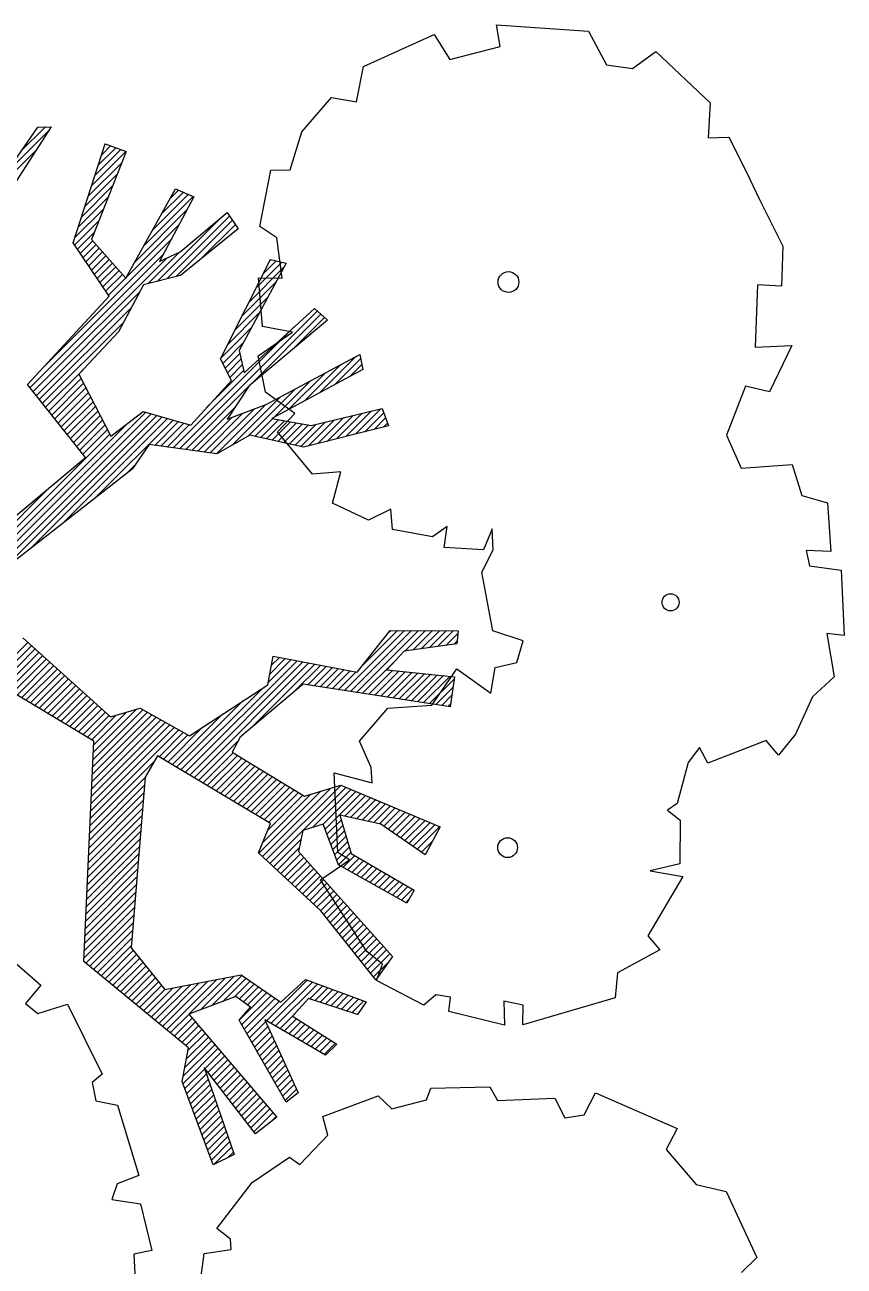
# Model space of a CAD drawing. Header units: millimetres. Extents: x 14385 to 129787, y 107826 to 186798.
# Drawn here: x 49109 to 49782, y 125394 to 126413 of the extents above; entities that cross this region are included whole.
import ezdxf

# ---------------------------------------------------------------- set-up
doc = ezdxf.new("R2010")
doc.units = ezdxf.units.MM
doc.header["$LTSCALE"] = 1000
doc.layers.add('FF-PLANTS', color=86, linetype='Continuous')

# ---------------------------------------------------------------- blocks, each defined once
blk = doc.blocks.new('A$C099E2EEB')
at = {"color": 8}
for p, q in [((374.1, 788.4), (449.7, 783.2)), ((377.1, 770.5), (374.1, 788.4)), ((264.9, 754.1), (323, 780.4)), ((323, 780.4), (336, 760)), ((449.7, 783.2), (464.6, 755.5)), ((336, 760), (377.1, 770.5)), ((485.8, 752.5), (505, 766.6)), ((505, 766.6), (549.5, 724.4)), ((464.6, 755.5), (485.8, 752.5)), ((259.2, 725.2), (264.9, 754.1)), ((214.4, 700.6), (238.7, 728.8)), ((238.7, 728.8), (259.2, 725.2)), ((549.5, 724.4), (548.1, 695.5)), ((-50.4, 635.5), (-2.4, 704.5)), ((8.6, 704.7), (-40.4, 628.9)), ((-16.5, 684.3), (3.8, 704.6)), ((-3.3, 703.2), (-2, 704.5)), ((-2.4, 704.5), (8.6, 704.7)), ((-29.6, 665.5), (6.8, 701.9)), ((204.9, 669.4), (214.4, 700.6)), ((548.1, 695.5), (564.9, 696.2)), ((564.9, 696.2), (579.1, 668.1)), ((-42.7, 646.6), (-3.7, 685.5)), ((26.7, 609.3), (52.8, 690.7)), ((70.2, 684.3), (41.6, 612.2)), ((41.7, 656.1), (69.9, 684.4)), ((44.4, 664.6), (65.8, 685.9)), ((47.1, 673.1), (61.6, 687.5)), ((49.9, 681.5), (57.4, 689)), ((52.6, 690), (53.2, 690.6)), ((52.8, 690.7), (70.2, 684.3)), ((39, 647.6), (66.6, 675.2)), ((36.2, 639.1), (62.8, 665.7)), ((179.9, 622.8), (188.8, 669.2)), ((188.8, 669.2), (204.9, 669.4)), ((579.1, 668.1), (590, 644.9)), ((33.5, 630.6), (59, 656.1)), ((69.9, 580.3), (110.6, 653.7)), ((106.2, 645.8), (113.1, 652.6)), ((110.6, 653.7), (125.7, 647.2)), ((30.8, 622.2), (55.2, 646.6)), ((84.6, 606.9), (125.2, 647.4)), ((91.8, 619.8), (121.1, 649.2)), ((125.7, 647.2), (97.4, 594.1)), ((99, 632.8), (117.1, 650.9)), ((590, 644.9), (609.4, 606.7)), ((28.1, 613.7), (51.4, 637.1)), ((77.4, 593.9), (120, 636.5)), ((114.6, 602.1), (153.1, 634.2)), ((153.1, 634.2), (162.2, 621)), ((27.8, 607.6), (47.7, 627.5)), ((70.2, 581), (113.4, 624.2)), ((95.9, 577.9), (148.1, 630.1)), ((103.6, 579.8), (155.1, 631.3)), ((111.2, 581.7), (157.4, 627.9)), ((131, 595.7), (159.8, 624.5)), ((193.9, 613.5), (179.9, 622.8)), ((1.9, 506.9), (106.9, 611.9)), ((30.1, 604.2), (43.9, 618)), ((41.6, 612.2), (69.9, 580.3)), ((162.2, 621), (114.8, 582.6)), ((161.4, 620.3), (162.1, 621.1)), ((198.2, 580.4), (193.9, 613.5)), ((56.1, 565.7), (26.7, 609.3)), ((32.4, 600.7), (42.7, 611)), ((34.7, 597.3), (45.4, 608)), ((37, 593.9), (48.1, 604.9)), ((39.4, 590.4), (50.8, 601.9)), ((88.3, 576), (114.2, 602)), ((97.4, 594.1), (114.6, 602.1)), ((609.4, 606.7), (608.2, 573.9)), ((-8.7, 490.5), (100.3, 599.5)), ((-6.2, 487.3), (103.4, 596.9)), ((41.7, 587), (53.5, 598.8)), ((44, 583.5), (56.2, 595.8)), ((46.3, 580.1), (58.9, 592.7)), ((147.5, 514.1), (188.6, 595.7)), ((201.5, 592.6), (162.8, 520.9)), ((176.8, 572.4), (197.9, 593.5)), ((182.7, 584), (193.3, 594.6)), ((188.5, 595.6), (188.6, 595.7)), ((188.6, 595.7), (201.5, 592.6)), ((48.6, 576.7), (61.6, 589.6)), ((51, 573.2), (64.3, 586.6)), ((53.3, 569.8), (67, 583.5)), ((114.8, 582.6), (84.3, 575)), ((171, 560.8), (199.9, 589.8)), ((55.6, 566.3), (69.7, 580.5)), ((84.3, 575), (63.8, 536.3)), ((165.2, 549.2), (193.2, 577.3)), ((178.9, 580.6), (198.2, 580.4)), ((182.1, 540.6), (178.9, 580.6)), ((588.6, 574.8), (586.5, 523.7)), ((608.2, 573.9), (588.6, 574.8)), ((-10.8, 493.1), (56.1, 565.7)), ((-3.6, 484.1), (80.9, 568.6)), ((159.3, 537.6), (186.5, 564.8)), ((-1.1, 480.9), (74.4, 556.3)), ((113.9, 440.3), (227.1, 553.5)), ((153.5, 526), (179.7, 552.3)), ((167, 502.6), (224.8, 555.6)), ((173, 493.7), (230, 550.7)), ((224.8, 555.6), (235.3, 545.8)), ((1.5, 477.7), (67.9, 544.1)), ((108.8, 441), (208.1, 540.3)), ((235.3, 545.8), (171, 492.1)), ((206.6, 536), (182.1, 540.6)), ((208.2, 523.1), (233, 548)), ((63.8, 536.3), (31.3, 501.5)), ((147.6, 514.4), (173, 539.8)), ((178.5, 516.7), (206.6, 536)), ((149.4, 510.4), (166.2, 527.3)), ((162.8, 520.9), (167, 502.6)), ((586.5, 523.7), (616.6, 525.2)), ((616.6, 525.2), (598.2, 487)), ((156.5, 496.4), (147.5, 514.1)), ((151.3, 506.6), (163.4, 518.6)), ((153.2, 502.7), (164.4, 513.9)), ((184.5, 486.7), (178.5, 516.7)), ((185.7, 476.8), (261.9, 517.8)), ((228.9, 486.3), (258.8, 516.1)), ((241.5, 493.1), (262.6, 514.2)), ((261.9, 517.8), (264.4, 505.5)), ((4, 474.5), (34.8, 505.2)), ((31.3, 501.5), (57.5, 450.7)), ((135.8, 473.8), (166.6, 504.5)), ((155.2, 498.9), (165.5, 509.2)), ((264.4, 505.5), (189.8, 465.1)), ((203.8, 472.7), (233.8, 502.7)), ((216.4, 479.5), (246.3, 509.4)), ((254.1, 499.9), (263.6, 509.4)), ((36.8, 433.1), (-10.8, 493.1)), ((6.6, 471.2), (33.2, 497.9)), ((9.1, 468), (35.1, 494.1)), ((11.7, 464.8), (37.1, 490.3)), ((119, 439.7), (170.4, 491.1)), ((123.1, 459.8), (156.5, 496.4)), ((171, 492.1), (153, 464.6)), ((191.3, 465.9), (221.3, 495.9)), ((578.6, 491.8), (563, 451.5)), ((598.2, 487), (578.6, 491.8)), ((14.2, 461.6), (39.1, 486.5)), ((16.7, 458.4), (41, 482.7)), ((157.2, 443.3), (196.3, 482.5)), ((170.5, 450.9), (208.8, 489.2)), ((208.6, 469.2), (184.5, 486.7)), ((-379.1, 4.9), (86.2, 470.3)), ((-220.2, 158.1), (90.7, 469)), ((19.3, 455.2), (43, 478.9)), ((21.8, 452), (44.9, 475.1)), ((24.4, 448.7), (46.9, 471.3)), ((57.5, 450.7), (84, 470.9)), ((84, 470.9), (123.1, 459.8)), ((124, 439), (159.3, 474.3)), ((134.2, 437.6), (166, 469.5)), ((139.2, 436.9), (175.2, 472.9)), ((144.3, 436.2), (184.4, 476.3)), ((153, 464.6), (185.7, 476.8)), ((194.3, 454.1), (208.6, 469.2)), ((222.1, 459.5), (280.3, 473.4)), ((242.8, 448.4), (264, 469.5)), ((250.6, 450.3), (271.6, 471.4)), ((258.3, 452.3), (279.2, 473.2)), ((266, 454.2), (281.6, 469.8)), ((280.3, 473.4), (285.5, 459.2)), ((-326.6, 63.3), (71.7, 461.5)), ((-193.7, 178.9), (95.2, 467.7)), ((-9.1, 357.6), (99.7, 466.5)), ((17.3, 378.3), (104.2, 465.2)), ((26.9, 445.5), (48.9, 467.5)), ((29.5, 442.3), (50.8, 463.7)), ((32, 439.1), (52.8, 459.9)), ((43.7, 398.9), (108.7, 463.9)), ((93.6, 443.1), (113.1, 462.6)), ((98.7, 442.4), (117.6, 461.4)), ((103.8, 441.7), (122.1, 460.1)), ((129.1, 438.3), (156.9, 466.1)), ((175.9, 450.5), (190.4, 465)), ((180.6, 449.5), (195.3, 464.1)), ((185.3, 448.4), (200.2, 463.3)), ((189.8, 465.1), (222.1, 459.5)), ((190, 447.3), (205.1, 462.4)), ((194.7, 446.3), (210, 461.6)), ((199.4, 445.2), (214.9, 460.7)), ((204, 444.1), (219.8, 459.9)), ((208.7, 443.1), (226.1, 460.4)), ((213.4, 442), (233.7, 462.3)), ((285.5, 459.2), (215.7, 441.5)), ((219.7, 442.5), (241.3, 464.1)), ((227.4, 444.5), (248.9, 465.9)), ((235.1, 446.4), (256.4, 467.7)), ((273.7, 456.2), (283.1, 465.6)), ((281.4, 458.1), (284.7, 461.4)), ((-322.7, 72.8), (56.7, 452.3)), ((34.6, 435.9), (54.8, 456.1)), ((171.6, 451.5), (144.6, 436.2)), ((215.7, 441.5), (171.6, 451.5)), ((223.1, 419.4), (194.3, 454.1)), ((563, 451.5), (575.1, 424.5)), ((88.9, 443.8), (75.2, 423.5)), ((144.6, 436.2), (88.9, 443.8)), ((-65.6, 347.8), (36.8, 433.1)), ((75.2, 423.5), (-26.1, 344.4)), ((70, 419.5), (77.5, 427)), ((246.4, 421.4), (223.1, 419.4)), ((239.6, 395.7), (246.4, 421.4)), ((575.1, 424.5), (616.8, 427.3)), ((616.8, 427.3), (624.9, 401.8)), ((-318.9, 82.4), (7, 408.3)), ((624.9, 401.8), (646, 395.9)), ((269.2, 381.6), (239.6, 395.7)), ((287.5, 390.8), (269.2, 381.6)), ((288.7, 374), (287.5, 390.8)), ((646, 395.9), (648.8, 356)), ((321.7, 367.9), (288.7, 374)), ((333.8, 376.4), (321.7, 367.9)), ((331.3, 359.1), (333.8, 376.4)), ((370.5, 374.6), (363.5, 357.2)), ((371.4, 357.3), (370.5, 374.6)), ((363.5, 357.2), (331.3, 359.1)), ((362.1, 339), (371.4, 357.3)), ((628.3, 356.7), (631.2, 344.1)), ((648.8, 356), (628.3, 356.7)), ((371.1, 290.7), (362.1, 339)), ((631.2, 344.1), (657.3, 340.5)), ((657.3, 340.5), (659.6, 287.1)), ((249.3, 241.8), (298.7, 291.1)), ((254.3, 241), (304.4, 291.1)), ((259.3, 240.3), (310.1, 291.1)), ((259.8, 257), (287, 291.2)), ((263.5, 261.7), (293, 291.2)), ((286, 289.9), (287.3, 291.2)), ((287, 291.2), (342.7, 290.8)), ((299, 274.2), (315.9, 291)), ((305.7, 275.1), (321.6, 291)), ((312.4, 276.1), (327.3, 290.9)), ((319.1, 277), (333, 290.9)), ((325.8, 278), (338.7, 290.8)), ((332.5, 278.9), (342.6, 288.9)), ((342.7, 290.8), (341.7, 280.2)), ((396.1, 282.5), (371.1, 290.7)), ((645.3, 288.7), (651.3, 253.1)), ((659.6, 287.1), (645.3, 288.7)), ((-40.8, 251.1), (-10.6, 281.3)), ((-37.2, 248.9), (-7.6, 278.6)), ((-33.7, 246.7), (-4.5, 275.9)), ((-14.8, 285), (57.3, 220.3)), ((341.7, 280.2), (298.5, 274.1)), ((339.3, 279.9), (341.9, 282.6)), ((390.8, 264.7), (396.1, 282.5)), ((-30.1, 244.6), (-1.5, 273.1)), ((-26.5, 242.4), (1.5, 270.4)), ((-22.9, 240.3), (4.6, 267.7)), ((118.7, 174.5), (210.5, 266.2)), ((122.3, 172.3), (215.3, 265.3)), ((186.4, 246.6), (190.7, 269.9)), ((186.7, 248.3), (205.6, 267.2)), ((188, 255.3), (200.8, 268.1)), ((189.3, 262.4), (195.9, 269)), ((190.6, 269.4), (191.1, 269.9)), ((190.7, 269.9), (259.8, 257)), ((264.3, 239.5), (290.7, 265.8)), ((298.5, 274.1), (284.2, 258.9)), ((-19.3, 238.1), (7.6, 265)), ((-15.7, 235.9), (10.6, 262.2)), ((-12.1, 233.8), (13.7, 259.5)), ((-8.5, 231.6), (16.7, 256.8)), ((125.9, 170.2), (220.2, 264.4)), ((171.6, 210.1), (225, 263.5)), ((207.9, 240.6), (229.9, 262.6)), ((219.4, 246.4), (234.7, 261.7)), ((224.4, 245.6), (239.6, 260.8)), ((229.4, 244.8), (244.4, 259.9)), ((234.4, 244.1), (249.2, 259)), ((239.4, 243.3), (254.1, 258.1)), ((244.3, 242.5), (258.9, 257.1)), ((269.3, 238.7), (289, 258.4)), ((274.3, 238), (294.2, 257.9)), ((279.3, 237.2), (299.4, 257.3)), ((284.2, 258.9), (339.8, 253)), ((284.3, 236.4), (304.6, 256.7)), ((289.3, 235.7), (309.8, 256.2)), ((294.3, 234.9), (315, 255.6)), ((299.3, 234.1), (320.2, 255.1)), ((321.2, 229.9), (341.5, 259.7)), ((341.5, 259.7), (369.5, 239.5)), ((369.5, 239.5), (373.1, 260.6)), ((373.1, 260.6), (390.8, 264.7)), ((43.7, 200.3), (-45, 253.5)), ((-4.9, 229.4), (19.7, 254)), ((-1.3, 227.3), (22.8, 251.3)), ((2.3, 225.1), (25.8, 248.6)), ((5.9, 223), (28.8, 245.9)), ((122, 204.6), (186.4, 246.6)), ((215.4, 247), (163.7, 203.5)), ((336.2, 228.5), (215.4, 247)), ((304.3, 233.4), (325.4, 254.5)), ((309.3, 232.6), (330.6, 254)), ((314.3, 231.9), (335.8, 253.4)), ((319.3, 231.1), (339.6, 251.4)), ((324.3, 230.3), (338.6, 244.6)), ((339.8, 253), (336.2, 228.5)), ((651.3, 253.1), (633.7, 236.7)), ((9.5, 220.8), (31.9, 243.1)), ((13.1, 218.6), (34.9, 240.4)), ((16.7, 216.5), (37.9, 237.7)), ((20.3, 214.3), (41, 235)), ((115.1, 176.6), (182.5, 244)), ((329.3, 229.6), (337.6, 237.9)), ((633.7, 236.7), (619.6, 205.9)), ((23.9, 212.2), (44, 232.2)), ((27.5, 210), (47, 229.5)), ((31.1, 207.8), (50.1, 226.8)), ((43, 185.2), (83.9, 226)), ((43.3, 191.2), (78.5, 226.4)), ((57.3, 220.3), (81.6, 227.3)), ((81.6, 227.3), (122, 204.6)), ((111.5, 178.8), (165.9, 233.2)), ((261.6, 200.3), (285.1, 227.2)), ((285.1, 227.2), (321.2, 229.9)), ((334.3, 228.8), (336.6, 231.1)), ((34.7, 205.7), (53.1, 224.1)), ((38.3, 203.5), (56.1, 221.3)), ((41.6, 155), (102.3, 215.7)), ((41.9, 201.3), (62.3, 221.8)), ((41.9, 161), (98.6, 217.7)), ((42.2, 167.1), (94.9, 219.8)), ((42.4, 173.1), (91.2, 221.9)), ((42.7, 179.1), (87.6, 224)), ((43.5, 197.2), (70.4, 224.1)), ((107.9, 180.9), (149.3, 222.4)), ((40.8, 136.9), (113.3, 209.4)), ((41.1, 142.9), (109.6, 211.5)), ((41.3, 149), (106, 213.6)), ((97.1, 187.4), (117, 207.4)), ((100.7, 185.3), (120.7, 205.3)), ((104.3, 183.1), (132.8, 211.6)), ((619.6, 205.9), (605.8, 188.7)), ((35.4, 19.4), (43.7, 200.3)), ((129.5, 168), (162.3, 200.8)), ((163.7, 203.5), (157.2, 191.2)), ((271.4, 178.6), (261.6, 200.3)), ((540.8, 195), (531.5, 182.6)), ((547.6, 182.2), (540.8, 195)), ((595.7, 200.7), (547.6, 182.2)), ((605.8, 188.7), (595.7, 200.7)), ((40.5, 130.9), (93.4, 183.8)), ((96, 188.1), (85.8, 170.7)), ((188.6, 132.6), (96, 188.1)), ((133.1, 165.8), (157.9, 190.7)), ((136.7, 163.7), (161.5, 188.5)), ((140.3, 161.5), (165.1, 186.3)), ((143.9, 159.4), (168.7, 184.2)), ((157.2, 191.2), (216.6, 155.1)), ((147.5, 157.2), (172.3, 182)), ((151.1, 155), (175.9, 179.8)), ((154.7, 152.9), (179.4, 177.6)), ((158.3, 150.7), (183, 175.5)), ((161.9, 148.6), (186.6, 173.3)), ((240.8, 174.3), (272, 165.9)), ((243.9, 108.9), (240.8, 174.3)), ((272, 165.9), (271.4, 178.6)), ((531.5, 182.6), (522.4, 149.1)), ((40, 118.8), (85.2, 164)), ((40.2, 124.8), (85.7, 170.3)), ((85.8, 170.7), (74.2, 30.4)), ((165.5, 146.4), (190.2, 171.1)), ((169.1, 144.3), (193.8, 169)), ((172.7, 142.1), (197.4, 166.8)), ((176.3, 139.9), (201, 164.6)), ((185.1, 102.7), (246.4, 163.9)), ((216.6, 155.1), (246.5, 164)), ((246.5, 164), (328, 130)), ((39.7, 112.7), (84.7, 157.8)), ((179.1, 108.2), (230, 159.1)), ((179.9, 137.8), (204.5, 162.4)), ((182.1, 105.4), (238.2, 161.5)), ((182.3, 117.1), (221.8, 156.7)), ((183.5, 135.6), (208.1, 160.3)), ((186.2, 126.8), (215.3, 155.9)), ((187.1, 133.5), (211.7, 158.1)), ((188.1, 99.9), (250.5, 162.3)), ((223.2, 129.3), (254.5, 160.6)), ((231.6, 131.9), (258.6, 158.9)), ((233.4, 128), (262.7, 157.2)), ((249.7, 138.5), (266.7, 155.5)), ((254.4, 137.5), (270.8, 153.8)), ((39.1, 100.7), (83.7, 145.2)), ((39.4, 106.7), (84.2, 151.5)), ((259.2, 136.4), (274.9, 152.1)), ((263.9, 135.4), (278.9, 150.4)), ((268.7, 134.4), (283, 148.8)), ((273.4, 133.4), (287.1, 147.1)), ((278.1, 132.4), (291.1, 145.4)), ((281.8, 130.3), (295.2, 143.7)), ((522.4, 149.1), (514.7, 143.5)), ((514.7, 143.5), (524.9, 135.3)), ((38.6, 88.6), (82.6, 132.7)), ((38.9, 94.6), (83.1, 138.9)), ((178.8, 108.5), (188.6, 132.6)), ((235, 123.8), (246.8, 135.6)), ((245.6, 139.4), (255, 107.9)), ((279.1, 132.1), (245.6, 139.4)), ((285.2, 127.9), (299.3, 142)), ((288.6, 125.6), (303.3, 140.3)), ((292.1, 123.2), (307.4, 138.6)), ((295.5, 120.9), (311.5, 136.9)), ((298.9, 118.6), (315.5, 135.2)), ((302.3, 116.2), (319.6, 133.5)), ((524.9, 135.3), (524.7, 99.6)), ((38.3, 82.6), (82.1, 126.4)), ((215.2, 126.8), (211.7, 109.6)), ((231.9, 132), (215.2, 126.8)), ((244.5, 98.8), (231.9, 132)), ((236.6, 119.6), (248.1, 131.1)), ((238.2, 115.5), (249.4, 126.7)), ((315.6, 107), (279.1, 132.1)), ((305.7, 113.9), (323.7, 131.8)), ((309.1, 111.5), (327.7, 130.1)), ((328, 130), (315.6, 107)), ((37.8, 70.5), (81.1, 113.8)), ((38, 76.5), (81.6, 120.1)), ((191, 97.1), (213.8, 119.8)), ((194, 94.3), (212.3, 112.6)), ((239.8, 111.3), (250.7, 122.2)), ((241.4, 107.1), (252.1, 117.8)), ((243, 102.9), (253.4, 113.4)), ((312.5, 109.2), (321.8, 118.4)), ((37.5, 64.5), (80.6, 107.6)), ((230, 60.8), (178.8, 108.5)), ((197, 91.5), (213.3, 107.8)), ((200, 88.8), (216, 104.8)), ((211.7, 109.6), (288.8, 23.3)), ((229.7, 86.4), (253.4, 102.8)), ((253.4, 102.8), (243.9, 108.9)), ((244.6, 98.8), (254.7, 108.9)), ((248.2, 96.7), (257.8, 106.3)), ((251.9, 94.6), (261.4, 104.1)), ((255, 107.9), (306.5, 77.9)), ((255.6, 92.6), (265.1, 102)), ((36.9, 52.4), (79.5, 95)), ((37.2, 58.4), (80, 101.3)), ((203, 86), (218.7, 101.7)), ((206, 83.2), (221.4, 98.7)), ((208.9, 80.4), (224.1, 95.6)), ((211.9, 77.7), (226.9, 92.6)), ((300.5, 67.3), (244.5, 98.8)), ((259.3, 90.5), (268.7, 99.9)), ((263, 88.4), (272.4, 97.8)), ((266.7, 86.3), (276, 95.7)), ((270.3, 84.2), (279.6, 93.6)), ((524.7, 99.6), (500.4, 93.8)), ((500.4, 93.8), (527.1, 89.1)), ((36.4, 40.3), (78.5, 82.5)), ((36.7, 46.4), (79, 88.7)), ((214.9, 74.9), (229.6, 89.6)), ((217.9, 72.1), (232.3, 86.5)), ((220.9, 69.3), (235, 83.5)), ((267.6, 27.4), (229.7, 86.4)), ((274, 82.2), (283.3, 91.4)), ((277.7, 80.1), (286.9, 89.3)), ((281.4, 78), (290.6, 87.2)), ((285.1, 75.9), (294.2, 85.1)), ((288.8, 73.9), (297.9, 83)), ((527.1, 89.1), (498.3, 40.3)), ((36.1, 34.3), (78, 76.2)), ((223.9, 66.6), (237.7, 80.4)), ((226.8, 63.8), (240.5, 77.4)), ((229.8, 61), (243.2, 74.4)), ((292.4, 71.8), (301.5, 80.9)), ((296.1, 69.7), (305.1, 78.7)), ((306.5, 77.9), (300.5, 67.3)), ((35.6, 22.2), (76.9, 63.6)), ((35.8, 28.3), (77.5, 69.9)), ((232.4, 57.8), (245.9, 71.3)), ((235, 54.6), (248.6, 68.3)), ((237.5, 51.4), (251.3, 65.2)), ((240.1, 48.2), (254, 62.2)), ((299.8, 67.6), (301.9, 69.8)), ((37.1, 18), (76.4, 57.4)), ((40.2, 15.4), (75.9, 51.1)), ((275.2, 4.2), (230, 60.8)), ((242.6, 45), (256.8, 59.2)), ((245.2, 41.8), (259.5, 56.1)), ((247.8, 38.6), (262.2, 53.1)), ((43.4, 12.8), (75.4, 44.8)), ((250.3, 35.4), (264.9, 50)), ((252.9, 32.2), (267.6, 47)), ((255.4, 29), (270.4, 44)), ((258, 25.8), (273.1, 40.9)), ((46.5, 10.2), (74.9, 38.5)), ((49.7, 7.6), (74.4, 32.3)), ((260.5, 22.6), (275.8, 37.9)), ((263.1, 19.4), (278.5, 34.8)), ((265.7, 16.2), (281.2, 31.8)), ((498.3, 40.3), (508.4, 28.9)), ((-30.3, 26.3), (0, 0)), ((52.8, 5), (76, 28.2)), ((56, 2.4), (78.6, 25)), ((59.1, -0.2), (81.2, 21.8)), ((74.2, 30.4), (101.9, -3.7)), ((280.6, 17), (267.6, 27.4)), ((268.2, 13), (284, 28.8)), ((270.8, 9.8), (286.7, 25.7)), ((288.8, 23.3), (275.2, 4.2)), ((508.4, 28.9), (473.6, 10)), ((121.4, -51.7), (35.4, 19.4)), ((62.3, -2.9), (83.8, 18.6)), ((65.4, -5.5), (86.4, 15.4)), ((68.6, -8.1), (88.9, 12.3)), ((273.3, 6.6), (286, 19.3)), ((275.7, 3.6), (280.6, 17)), ((0, 0), (-12.5, -15.1)), ((71.8, -10.7), (91.5, 9.1)), ((74.9, -13.3), (94.1, 5.9)), ((78.1, -15.9), (96.7, 2.7)), ((93.8, -28.9), (123.1, 0.3)), ((97, -31.5), (130.2, 1.7)), ((100.1, -34.1), (137.3, 3.1)), ((101.9, -3.7), (164.6, 8.3)), ((103.3, -36.7), (144.5, 4.5)), ((121.9, -23.8), (151.6, 5.8)), ((131.1, -20.4), (158.7, 7.2)), ((140.3, -17), (165.2, 7.9)), ((149.5, -13.5), (168.6, 5.6)), ((158.8, -10.1), (172, 3.2)), ((163, -11.5), (175.4, 0.9)), ((164.6, 8.3), (197.1, -14.1)), ((185.3, -29.5), (218.8, 3.9)), ((189, -31.7), (223, 2.4)), ((192.6, -33.8), (227.2, 0.8)), ((197.1, -14.1), (217.4, 4.4)), ((217.4, 4.4), (267.2, -13.8)), ((314.4, -16.5), (275.7, 3.6)), ((473.6, 10), (471.7, -10.5)), ((81.2, -18.5), (99.2, -0.5)), ((84.4, -21.1), (101.8, -3.7)), ((87.5, -23.7), (108.8, -2.4)), ((90.7, -26.3), (116, -1)), ((160.3, -9.5), (121.5, -24)), ((172.1, -18.3), (160.3, -9.5)), ((162.8, -29), (185.7, -6.2)), ((164.9, -32.7), (189.1, -8.5)), ((166.3, -14), (178.8, -1.5)), ((169.6, -16.5), (182.3, -3.8)), ((220.8, -11.3), (231.5, -0.7)), ((225.2, -12.8), (235.7, -2.3)), ((229.5, -14.2), (239.9, -3.8)), ((233.8, -15.6), (244.1, -5.3)), ((238.1, -17.1), (248.3, -6.9)), ((242.5, -18.5), (252.5, -8.4)), ((246.8, -19.9), (256.7, -10)), ((324.3, -8), (314.4, -16.5)), ((336.5, -10.1), (324.3, -8)), ((335, -21.7), (336.5, -10.1)), ((-12.5, -15.1), (-2.5, -23.3)), ((-2.5, -23.3), (21.9, -15.8)), ((21.9, -15.8), (50.5, -73.3)), ((162.8, -29), (172.1, -18.3)), ((167, -36.4), (192.5, -10.9)), ((169.1, -40), (195.9, -13.2)), ((219.9, -11), (206.7, -25.7)), ((260, -24.3), (219.9, -11)), ((251.1, -21.4), (260.9, -11.5)), ((255.4, -22.8), (265.2, -13.1)), ((267.2, -13.8), (260, -24.3)), ((380.1, -13.3), (380.8, -32.9)), ((396.2, -16.5), (380.1, -13.3)), ((471.7, -10.5), (395.8, -32.7)), ((395.8, -32.7), (396.2, -16.5)), ((106.4, -39.3), (121.6, -24.1)), ((109.6, -41.9), (124.3, -27.3)), ((112.7, -44.6), (126.9, -30.4)), ((121.5, -24), (193.8, -108.6)), ((201.5, -96.3), (162.8, -29)), ((171.2, -43.7), (184.6, -30.2)), ((184, -28.7), (211.3, -88.5)), ((233.7, -57.6), (184, -28.7)), ((196.3, -35.9), (208.8, -23.3)), ((199.9, -38), (210.1, -27.8)), ((203.6, -40.1), (213.7, -30)), ((206.7, -25.7), (243, -48.5)), ((259.7, -24.3), (260.7, -23.3)), ((380.8, -32.9), (335, -21.7)), ((115.9, -47.2), (129.6, -33.5)), ((119, -49.8), (132.2, -36.6)), ((121, -53.5), (134.9, -39.7)), ((173.3, -47.3), (186.5, -34.2)), ((175.4, -51), (188.3, -38.1)), ((207.2, -42.2), (217.2, -32.2)), ((210.9, -44.3), (220.7, -34.5)), ((214.5, -46.4), (224.3, -36.7)), ((218.1, -48.6), (227.8, -38.9)), ((117, -74.8), (142.9, -49)), ((118.3, -67.7), (140.2, -45.9)), ((119.7, -60.6), (137.6, -42.8)), ((177.5, -54.6), (190.1, -42.1)), ((179.6, -58.3), (191.9, -46)), ((181.7, -62), (193.7, -50)), ((221.8, -50.7), (231.3, -41.1)), ((225.4, -52.8), (234.9, -43.4)), ((229.1, -54.9), (238.4, -45.6)), ((232.7, -57), (241.9, -47.8)), ((243, -48.5), (233.7, -57.6)), ((116.2, -79.1), (121.4, -51.7)), ((116.8, -80.8), (145.5, -52.1)), ((134.9, -68.5), (148.2, -55.2)), ((137.4, -71.7), (150.8, -58.3)), ((183.8, -65.6), (195.5, -53.9)), ((185.9, -69.3), (197.3, -57.9)), ((118.4, -85), (134.7, -68.7)), ((134.3, -67.7), (158.7, -139.2)), ((176.2, -122.2), (134.3, -67.7)), ((139.9, -75), (153.5, -61.4)), ((142.4, -78.2), (156.1, -64.5)), ((144.9, -81.5), (158.8, -67.6)), ((147.4, -84.7), (161.4, -70.7)), ((188, -72.9), (199.1, -61.8)), ((190.1, -76.6), (200.9, -65.8)), ((192.2, -80.2), (202.7, -69.8)), ((50.5, -73.3), (42.2, -80.1)), ((42.2, -80.1), (45.2, -95)), ((141.5, -147.7), (116.2, -79.1)), ((119.9, -89.2), (136.1, -73)), ((121.5, -93.4), (137.6, -77.3)), ((149.9, -88), (164.1, -73.8)), ((152.4, -91.2), (166.7, -76.9)), ((154.9, -94.5), (169.4, -80)), ((194.3, -83.9), (204.5, -73.7)), ((196.4, -87.6), (206.3, -77.7)), ((123, -97.6), (139, -81.6)), ((124.6, -101.8), (140.5, -85.9)), ((126.1, -106), (142, -90.2)), ((157.4, -97.8), (172, -83.1)), ((159.9, -101), (174.7, -86.3)), ((162.4, -104.3), (177.4, -89.4)), ((198.5, -91.2), (208.1, -81.6)), ((200.6, -94.9), (209.9, -85.6)), ((211.3, -88.5), (201.5, -96.3)), ((231.6, -108.1), (277, -90.9)), ((277, -90.9), (288.3, -101.8)), ((316.6, -94.3), (320.4, -84.8)), ((320.4, -84.8), (368.6, -83.7)), ((368.6, -83.7), (374.9, -94.7)), ((446.3, -106.5), (455.5, -88.6)), ((455.5, -88.6), (522.6, -117.7)), ((45.2, -95), (63, -98.7)), ((63, -98.7), (80.5, -156.3)), ((127.7, -110.2), (143.4, -94.5)), ((129.2, -114.4), (144.9, -98.8)), ((164.9, -107.5), (180, -92.5)), ((167.4, -110.8), (182.7, -95.6)), ((170, -114), (185.3, -98.7)), ((172.5, -117.3), (188, -101.8)), ((288.3, -101.8), (316.6, -94.3)), ((374.9, -94.7), (422.1, -92.9)), ((422.1, -92.9), (430.2, -109)), ((130.8, -118.6), (146.4, -103.1)), ((132.3, -122.9), (147.8, -107.4)), ((133.9, -127.1), (149.3, -111.7)), ((175, -120.5), (190.6, -104.9)), ((193.8, -108.6), (176.2, -122.2)), ((188.9, -112.4), (193.3, -108)), ((235.7, -123.2), (231.6, -108.1)), ((430.2, -109), (446.3, -106.5)), ((135.4, -131.3), (150.8, -116)), ((137, -135.5), (152.2, -120.3)), ((522.6, -117.7), (513.4, -135.1)), ((138.6, -139.7), (153.7, -124.5)), ((140.1, -143.9), (155.1, -128.8)), ((212.7, -147.3), (235.7, -123.2)), ((158.7, -139.2), (141.5, -147.7)), ((142.5, -147.2), (156.6, -133.1)), ((154, -141.5), (158.1, -137.4)), ((173.5, -162.3), (204.3, -141.4)), ((204.3, -141.4), (212.7, -147.3)), ((513.4, -135.1), (538.2, -163.8)), ((80.5, -156.3), (62.7, -163.2)), ((144.5, -200), (173.5, -162.3)), ((62.7, -163.2), (58.5, -176)), ((538.2, -163.8), (562.7, -169.5)), ((562.7, -169.5), (587.9, -223.7)), ((58.5, -176), (81.8, -179.6)), ((81.8, -179.6), (91.3, -217.9)), ((155.7, -208.6), (144.5, -200)), ((156.3, -217.1), (155.7, -208.6)), ((91.3, -217.9), (76.3, -220.9)), ((76.3, -220.9), (79.1, -268.6)), ((124.1, -297), (134.2, -220.6)), ((134.2, -220.6), (156.3, -217.1)), ((587.9, -223.7), (575.3, -236.1))]:
    blk.add_line(p, q, dxfattribs=at)
for centre, major_axis in [((384, 577.2), (-6.04, 6.04)), ((517.1, 314.2), (-4.95, 4.95)), ((383.3, 112.8), (-5.76, 5.76))]:
    blk.add_ellipse(centre, major_axis=major_axis, ratio=1, start_param=3.926991, end_param=10.210176, dxfattribs=at)

msp = doc.modelspace()

# ---------------------------------------------------------------- block references
at = {"layer": 'FF-PLANTS'}
msp.add_blockref('A$C099E2EEB', (49122.5, 125624.7), dxfattribs=at)

doc.saveas('drawing.dxf')
